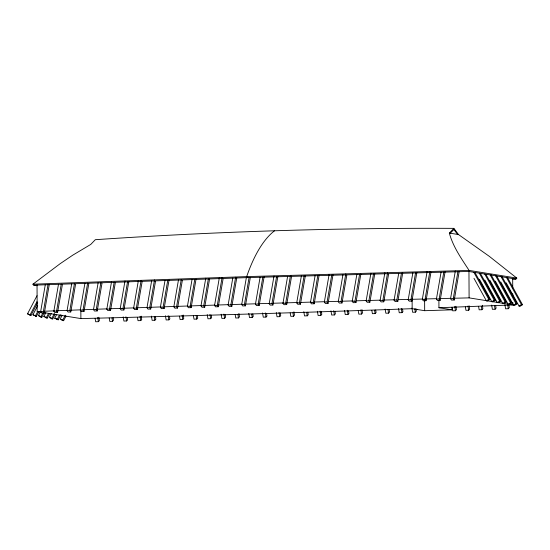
<?xml version="1.0" encoding="UTF-8"?>
<svg xmlns="http://www.w3.org/2000/svg" width="550" height="550" viewBox="0 0 550 550"><rect width="100%" height="100%" fill="white"/><g stroke="black" fill="none" stroke-linecap="round" stroke-linejoin="round"><path stroke-width="0.82" d="M49.287 284.439L44.364 312.957L41.635 313.046L40.645 311.644L45.272 284.804M44.364 312.957L43.374 311.561L48.008 284.721M62.356 284.776L57.578 312.455L54.849 312.538L53.852 311.142L58.486 284.302M57.578 312.455L56.588 311.053L61.215 284.212M75.57 284.274L70.792 311.946L68.062 312.036L67.066 310.633L71.699 283.8M70.792 311.946L69.802 310.551L74.429 283.711M88.784 283.766L84.006 311.444L81.276 311.527L80.279 310.131L84.913 283.291M84.006 311.444L83.016 310.042L87.642 283.209M101.998 283.264L97.219 310.942L94.49 311.025L93.493 309.629L98.127 282.789M97.219 310.942L96.229 309.54L100.856 282.7M115.314 282.776L110.543 310.454L107.807 310.537L106.817 309.141L111.588 281.462M110.543 310.454L109.546 309.052L114.18 282.212M128.851 281.462L123.936 309.98L121.199 310.062L120.209 308.667L124.981 280.988M123.936 309.98L122.939 308.577L127.573 281.738M142.106 281.827L137.328 309.499L134.599 309.588L133.602 308.186L138.38 280.514M137.328 309.499L136.338 308.103L141.109 280.424M155.499 281.353L150.721 309.024L147.991 309.114L146.994 307.711L151.628 280.878M150.721 309.024L149.731 307.629L154.502 279.95M169.036 280.032L164.113 308.55L161.384 308.639L160.387 307.237L165.021 280.397M164.113 308.55L163.123 307.147L167.75 280.314M182.339 280.404L177.561 308.082L174.831 308.172L173.834 306.769L178.468 279.929M177.561 308.082L176.571 306.687L181.197 279.847M196.054 279.125L191.139 307.636L188.403 307.725L187.413 306.322L192.039 279.489M191.139 307.636L190.142 306.24L194.776 279.4M209.633 278.678L204.71 307.189L201.981 307.278L200.984 305.876L205.762 278.204M204.71 307.189L203.72 305.793L208.347 278.953M223.059 279.07L218.281 306.742L215.552 306.831L214.562 305.429L219.333 277.757M218.281 306.742L217.291 305.346L222.069 277.668M236.775 277.784L231.859 306.295L229.123 306.384L228.133 304.982L232.76 278.149M231.859 306.295L230.863 304.899L235.641 277.221M250.353 277.337L245.431 305.848L242.701 305.938L241.704 304.535L246.338 277.702M245.431 305.848L244.441 304.452L249.067 277.613M264.103 276.918L259.188 305.436L256.451 305.518L255.461 304.123L260.088 277.282M259.188 305.436L258.191 304.033L262.824 277.2M277.86 276.499L272.938 305.016L270.208 305.106L269.211 303.703L273.989 276.024M272.938 305.016L271.947 303.614L276.574 276.781M291.61 276.086L286.694 304.597L283.958 304.686L282.968 303.284L287.595 276.451M286.694 304.597L285.697 303.201L290.476 275.522M305.367 275.667L300.444 304.184L297.715 304.267L296.718 302.871L301.352 276.031M300.444 304.184L299.454 302.782L304.081 275.942M319.117 275.248L314.201 303.765L311.465 303.847L310.475 302.452L315.102 275.612M314.201 303.765L313.204 302.363L317.838 275.529M332.998 274.849L328.075 303.366L325.346 303.456L324.349 302.053L329.127 274.374M328.075 303.366L327.085 301.971L331.712 275.131M346.789 275.303L342.011 302.981L339.281 303.064L338.284 301.668L342.918 274.828M342.011 302.981L341.021 301.579L345.792 273.9M360.862 274.072L355.946 302.589L353.21 302.679L352.22 301.276L356.847 274.436M355.946 302.589L354.949 301.194L359.583 274.354M374.797 273.687L369.875 302.204L367.146 302.287L366.156 300.891L370.927 273.212M369.875 302.204L368.885 300.802L373.519 273.962M388.589 274.134L383.811 301.812L381.081 301.902L380.084 300.499L384.862 272.821M383.811 301.812L382.821 300.417L387.592 272.738M402.737 272.924L397.815 301.434L395.086 301.524L394.089 300.121L398.723 273.288M397.815 301.434L396.825 300.039L401.452 273.199M416.852 272.559L411.929 301.077L409.2 301.166L408.203 299.764L412.837 272.924M411.929 301.077L410.939 299.674L415.566 272.841M430.966 272.202L426.044 300.719L423.314 300.802L422.317 299.406L427.096 271.728M426.044 300.719L425.054 299.317L429.825 271.638M445.081 271.844L440.158 300.355L437.429 300.444L436.432 299.042L441.066 272.209M440.158 300.355L439.168 298.959L443.795 272.119M459.195 271.487L454.272 299.998L451.543 300.087L450.546 298.684L455.324 271.012M454.272 299.998L453.283 298.602L457.909 271.762M453.901 228.36C334.29 227.81 214.651 231.598 95.308 239.697L90.764 244.42L72.779 255.152L60.081 263.746L32.918 284.199L33.818 285.189L246.923 277.626L468.641 271.446L469.088 270.414C461.45 258.644 453.021 246.806 449.35 233.083L453.901 228.36L458.507 234.554L489.411 256.417L516.787 278.101L515.9 279.063L512.504 279.194M37.696 302.576L30.965 315.439L27.5 313.864L37.001 295.707M29.872 315.26L37.001 301.641M38.782 311.774L36.403 316.312L32.945 314.744L37.696 305.663M35.317 316.14L37.696 311.596M44.227 312.647L41.848 317.192L40.762 317.013L38.383 315.624L40.363 311.836M40.762 317.013L43.134 312.476M49.665 313.528L47.293 318.065L46.2 317.893L43.828 316.498L45.808 312.716M46.2 317.893L48.579 313.349M51.253 313.596L49.273 317.377L51.645 318.766L52.731 318.945L55.11 314.407M51.645 318.766L54.416 313.472M60.947 314.524L58.176 319.818L54.711 318.251L56.691 314.469M57.09 319.646L59.462 315.109M62.136 315.349L60.156 319.131L62.528 320.526L63.621 320.698L65.993 316.161M62.528 320.526L65.306 315.226M95.102 318.402L95.686 321.764L98.422 321.681L99.399 320.595L98.814 317.233M109.216 318.044L109.801 321.406L112.537 321.317L113.513 320.238L113.08 317.714M123.186 316.841L123.915 321.049L126.651 320.959L127.627 319.88L127.188 317.357M137.445 317.322L138.029 320.684L140.766 320.602L141.742 319.522L141.157 316.154M151.415 316.119L152.144 320.327L154.873 320.244L155.856 319.158L155.416 316.635M165.419 315.748L166.148 319.949L168.884 319.866L169.861 318.787L169.428 316.257M179.499 316.195L180.084 319.564L182.813 319.474L183.796 318.395L183.212 315.033M193.435 315.81L194.019 319.172L196.749 319.089L197.732 318.01L197.292 315.48M207.219 314.579L207.948 318.787L210.684 318.697L211.661 317.618L211.228 315.095M221.155 314.194L221.884 318.395L224.613 318.312L225.596 317.233L225.156 314.703M235.18 314.634L235.764 318.003L238.494 317.914L239.477 316.834L238.893 313.466M248.786 313.376L249.514 317.584L252.251 317.494L253.227 316.415L252.794 313.892M262.543 312.957L263.271 317.164L266.001 317.082L266.984 315.996L266.544 313.472M276.293 312.544L277.021 316.745L279.757 316.663L280.734 315.583L280.301 313.053M290.194 312.964L290.778 316.332L293.507 316.243L294.491 315.164L293.906 311.795M303.799 311.706L304.528 315.913L307.264 315.824L308.241 314.744L307.808 312.221M317.377 311.259L318.106 315.466L320.836 315.377L321.819 314.298L321.379 311.774M330.949 310.812L331.678 315.019L334.407 314.937L335.39 313.851L334.95 311.327M344.52 310.365L345.249 314.572L347.985 314.49L348.961 313.404L348.528 310.881M358.243 310.764L358.827 314.126L361.556 314.043L362.539 312.957L361.955 309.595M371.814 310.317L372.398 313.679L375.127 313.596L376.111 312.51L375.671 309.987M385.117 309.011L385.846 313.211L388.582 313.129L389.558 312.049L389.118 309.519M398.509 308.529L399.238 312.737L401.974 312.654L402.951 311.568L402.518 309.045M411.902 308.055L412.631 312.262L415.367 312.18L416.343 311.094L415.91 308.571M452.162 307.457L452.739 310.826L455.476 310.736L456.452 309.657L455.874 306.295M465.369 306.955L465.953 310.324L468.689 310.234L469.666 309.155L469.081 305.786M478.582 306.453L479.167 309.815L481.903 309.732L482.879 308.646L482.295 305.284M491.652 305.106L492.381 309.313L495.117 309.224L496.093 308.144L495.653 305.621M504.866 304.604L505.594 308.804L508.324 308.722L509.307 307.643L508.867 305.113M450.223 233.221L453.908 229.529L457.641 234.417M473.976 278.341L486.393 300.829L488.757 299.282L489.844 299.461L474.946 272.477M489.844 299.461L487.486 301.001L486.393 300.829M479.421 279.214L491.837 301.702L494.196 300.163L495.289 300.341L480.384 273.35M495.289 300.341L492.924 301.881L491.837 301.702M484.866 280.094L497.283 302.582L499.641 301.043L500.727 301.214L485.829 274.23M500.727 301.214L498.369 302.754L497.283 302.582M489.892 280.225L502.721 303.462L505.086 301.916L506.172 302.094L490.854 274.361M506.172 302.094L503.814 303.634L502.721 303.462M495.337 281.098L508.166 304.336L510.524 302.796L511.617 302.968L496.712 275.983M511.617 302.968L509.259 304.514L508.166 304.336M500.782 281.978L513.611 305.216L515.969 303.669L517.055 303.847L502.157 276.863M517.055 303.847L514.697 305.387L513.611 305.216M506.22 282.851L519.056 306.089L521.414 304.549L522.5 304.721L507.602 277.736M522.5 304.721L520.142 306.268L519.056 306.089M32.918 284.199L246.675 276.609L469.088 270.414L516.787 278.101M512.806 302.349L512.82 304.92L438.941 307.725L438.9 300.156M451.99 307.306L452.004 309.829L424.676 310.695L412.156 308.681L372.742 310.076A2349.346 155.698 -0.3 0 1 80.891 318.574L43.897 312.613M416.515 309.382L417.044 309.361M173.834 306.769L176.571 306.687M187.413 306.322L190.142 306.24M200.984 305.876L203.72 305.793M214.562 305.429L217.291 305.346M228.133 304.982L230.863 304.899M241.704 304.535L244.441 304.452M255.461 304.123L258.191 304.033M269.211 303.703L271.947 303.614M282.968 303.284L285.697 303.201M296.718 302.871L299.454 302.782M310.475 302.452L313.204 302.363M146.994 307.711L149.731 307.629M160.387 307.237L163.123 307.147M324.349 302.053L327.085 301.971M338.284 301.668L341.021 301.579M120.209 308.667L122.939 308.577M133.602 308.186L136.338 308.103M352.22 301.276L354.949 301.194M366.156 300.891L368.885 300.802M93.493 309.629L96.229 309.54M106.817 309.141L109.546 309.052M380.084 300.499L382.821 300.417M394.089 300.121L396.825 300.039M80.279 310.131L83.016 310.042M408.203 299.764L410.939 299.674M53.852 311.142L56.588 311.053M67.066 310.633L69.802 310.551M422.317 299.406L425.054 299.317M436.432 299.042L439.168 298.959M40.645 311.644L43.374 311.561M450.546 298.684L453.283 298.602M449.35 233.083L458.507 234.554M468.641 271.446L515.9 279.063M453.681 298.251A2349.346 155.698 -0.3 0 1 469.102 297.873L512.82 304.92M438.941 307.725L452.004 309.829M33.818 285.189L37.077 285.718M37.036 284.982L37.173 311.527L41.374 312.201M27.5 313.864L28.586 314.043M32.945 314.744L36.403 316.312M38.383 315.624L39.476 315.796M43.828 316.498L44.914 316.676M54.711 318.251L55.804 318.429M61.242 319.309L63.621 320.698M56.396 318.78L58.176 319.818M50.359 317.549L52.731 318.945M45.513 317.02L47.293 318.065M40.068 316.147L41.848 317.192M29.776 314.738L30.965 315.439M506.509 277.564L521.414 304.549M501.071 276.684L515.969 303.669M495.626 275.811L510.524 302.796M490.181 274.931L505.086 301.916M484.743 274.051L499.641 301.043M479.297 273.178L494.196 300.163M473.853 272.298L488.757 299.282M246.923 277.626L246.675 276.609A180.379 66.55 88.2 0 1 274.587 230.739M507.746 305.353L508.324 308.722M494.533 305.862L495.117 309.224M481.319 306.364L481.903 309.732M467.961 306.027L468.689 310.234M454.747 306.536L455.476 310.736M414.783 308.811L415.367 312.18M401.246 308.447L401.974 312.654M387.998 309.76L388.582 313.129M374.55 310.228L375.127 313.596M360.828 309.836L361.556 314.043M347.256 310.282L347.985 314.49M333.678 310.729L334.407 314.937M320.107 311.176L320.836 315.377M306.68 312.462L307.264 315.824M292.923 312.881L293.507 316.243M279.029 312.455L279.757 316.663M265.272 312.874L266.001 317.082M251.666 314.132L252.251 317.494M237.909 314.552L238.494 317.914M223.884 314.105L224.613 318.312M209.956 314.49L210.684 318.697M196.164 315.721L196.749 319.089M182.084 315.267L182.813 319.474M168.156 315.659L168.884 319.866M154.296 316.876L154.873 320.244M140.03 316.394L140.766 320.602M125.916 316.752L126.651 320.959M111.953 317.955L112.537 321.317M97.694 317.474L98.422 321.681M512.683 278.369L512.731 287.788M512.758 293.782L512.772 296.354M468.957 271.322L469.102 297.873M424.621 300.589L424.676 310.695M412.101 298.574L412.156 308.681M80.85 310.867L80.891 318.574M37.173 311.527A2349.346 155.698 -0.3 0 1 40.576 311.389M43.986 311.259A2349.346 155.698 -0.3 0 1 54.223 310.86M57.64 310.722A2349.346 155.698 -0.3 0 1 67.059 310.358M70.489 310.228A2349.346 155.698 -0.3 0 1 80.795 309.836M83.373 309.739A2349.346 155.698 -0.3 0 1 93.706 309.354M97.157 309.224A2349.346 155.698 -0.3 0 1 106.659 308.873M110.034 308.749A2349.346 155.698 -0.3 0 1 121.027 308.344M123.571 308.254A2349.346 155.698 -0.3 0 1 133.746 307.89M137.142 307.766A2349.346 155.698 -0.3 0 1 147.352 307.402M149.909 307.312A2349.346 155.698 -0.3 0 1 160.999 306.928M164.416 306.811A2349.346 155.698 -0.3 0 1 173.828 306.481M177.251 306.364A2349.346 155.698 -0.3 0 1 187.419 306.02M190.816 305.903A2349.346 155.698 -0.3 0 1 201.864 305.539M204.414 305.449A2349.346 155.698 -0.3 0 1 214.644 305.113M218.054 305.002A2349.346 155.698 -0.3 0 1 228.305 304.666M231.729 304.556A2349.346 155.698 -0.3 0 1 242.007 304.226M245.438 304.123A2349.346 155.698 -0.3 0 1 255.661 303.799M259.057 303.689A2349.346 155.698 -0.3 0 1 269.266 303.373M272.669 303.27A2349.346 155.698 -0.3 0 1 283.759 302.926M286.323 302.851A2349.346 155.698 -0.3 0 1 297.433 302.514M300.857 302.418A2349.346 155.698 -0.3 0 1 311.135 302.108M314.566 302.012A2349.346 155.698 -0.3 0 1 324.83 301.709M328.233 301.613A2349.346 155.698 -0.3 0 1 338.436 301.317M341.846 301.221A2349.346 155.698 -0.3 0 1 352.928 300.905M356.345 300.816A2349.346 155.698 -0.3 0 1 366.596 300.527M370.019 300.431A2349.346 155.698 -0.3 0 1 380.291 300.156M383.721 300.059A2349.346 155.698 -0.3 0 1 394.873 299.764M398.269 299.668A2349.346 155.698 -0.3 0 1 408.464 299.399M411.868 299.31A2349.346 155.698 -0.3 0 1 422.936 299.028M425.494 298.959A2349.346 155.698 -0.3 0 1 436.59 298.678M440 298.588A2349.346 155.698 -0.3 0 1 450.257 298.334"/></g></svg>
